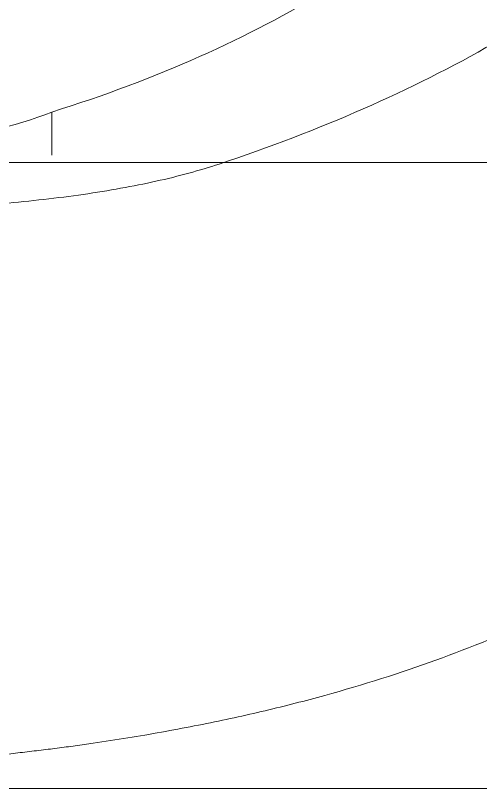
# Model space of a CAD drawing. Header units: millimetres. Extents: x -4000 to 187956, y -58990 to 162485.
# Drawn here: x 7436.8 to 7497.8, y 139099.7 to 139201.1 of the extents above; entities that cross this region are included whole.
import ezdxf

# ---------------------------------------------------------------- set-up
doc = ezdxf.new("R2010")
doc.units = ezdxf.units.MM
doc.layers.add('A-WALL', color=113, linetype='Continuous', lineweight=13)
doc.layers.add('P-SANR-FIXT', color=6, linetype='Continuous', lineweight=9)

# ---------------------------------------------------------------- blocks, each defined once
blk = doc.blocks.new('C307 - C307-V917-FFS - TANG 1')
at = {"layer": 'P-SANR-FIXT', "color": 252}
for p, q in [((-101.32, -83.09), (-96.2, -83.09)), ((-101.2, -83.09), (-77.2, -83.09)), ((-96.2, -83.09), (-90.1, -83.09)), ((-76.71, -83.09), (-42.56, -83.09)), ((-42.56, -83.09), (-27.13, -83.09)), ((-42.56, -89.71), (-42.56, -84.05))]:
    blk.add_line(p, q, dxfattribs=at)
at = {"layer": 'P-SANR-FIXT', "color": 253}
blk.add_line((-90.1, -83.09), (-27.16, -83.09), dxfattribs=at)
at = {"layer": 'P-SANR-FIXT', "color": 250}
for points, knots in [([(-147.16, -53.55), (-141.72, -47.21), (-129.3, -35.81), (-110.04, -24.61), (-92.23, -17.39), (-80.04, -13.58), (-70.88, -11.27), (-65.45, -10.06), (-61.25, -9.2), (-56.94, -8.4), (-52.54, -7.63), (-48.75, -7.05), (-45.65, -6.61), (-43.28, -6.3), (-40.86, -6), (-37.6, -5.62), (-33.43, -5.17), (-28.27, -4.69), (-23.18, -4.33), (-19.75, -4.15), (-18.14, -4.07)], [-1, -1, -1, -1, -0.8, -0.6, -0.5, -0.4, -0.35, -0.325, -0.3, -0.275, -0.25, -0.225, -0.2125, -0.2, -0.1875, -0.175, -0.15, -0.125, -0.1, -0.07818, -0.07818, -0.07818, -0.07818]), ([(-64.5, -82.9), (-61.94, -82.05), (-56.43, -80.55), (-46.83, -78.83), (-37.17, -77.74), (-30.8, -77.31), (-28.03, -77.18)], [-1, -1, -1, -1, -0.75, -0.5, -0.25, -0.0639123, -0.0639123, -0.0639123, -0.0639123]), ([(-153.77, -165.4), (-152.7, -161.05), (-150.07, -152.66), (-142.66, -137.08), (-127.96, -117.62), (-106.5, -101.36), (-83.64, -89.89), (-71.08, -85.09), (-64.5, -82.9)], [-1, -1, -1, -1, -0.892857, -0.785714, -0.571429, -0.285714, -0.142857, 0, 0, 0, 0]), ([(-42.56, -89.71), (-49.43, -91.87), (-62.35, -96.73), (-84.84, -108.52), (-106.16, -127.44), (-115.97, -146.85), (-119.28, -157.53)], [0, 0, 0, 0, 0.166667, 0.333333, 0.666667, 1, 1, 1, 1])]:
    blk.add_open_spline(points, degree=3, knots=knots, dxfattribs=at)
blk.add_open_spline([(-25.47, -85.37), (-31.94, -86.41), (-37.77, -87.86), (-42.56, -89.71)], degree=3, dxfattribs=at)
blk = doc.blocks.new('CMF2_NHAXUONG_A_rvt-1-FFS - TANG 1')
at = {"layer": 'A-WALL', "color": 50, "lineweight": 15}
blk.add_line((6967.49, 139099.69), (7810.08, 139099.69), dxfattribs=at)
at = {"layer": 'A-WALL', "color": 71, "lineweight": 15}
for p, q in [((7450.29, 139099.69), (7437.9, 139099.69)), ((7462.67, 139099.69), (7451.73, 139099.69)), ((7465.3, 139099.69), (7463.92, 139099.69)), ((7475.22, 139099.69), (7465.38, 139099.69)), ((7483.62, 139099.69), (7475.69, 139099.69)), ((7491.64, 139099.69), (7484.62, 139099.69)), ((7498.02, 139099.69), (7492.61, 139099.69))]:
    blk.add_line(p, q, dxfattribs=at)
at = {"layer": 'P-SANR-FIXT', "color": 250, "lineweight": 9, "rotation": 180.0003356948516}
blk.add_blockref('C307 - C307-V917-FFS - TANG 1', (7399.05, 139098.68), dxfattribs=at)

msp = doc.modelspace()

# ---------------------------------------------------------------- block references
at = {"lineweight": 5}
msp.add_blockref('CMF2_NHAXUONG_A_rvt-1-FFS - TANG 1', (0, 0), dxfattribs=at)

doc.saveas('drawing.dxf')
